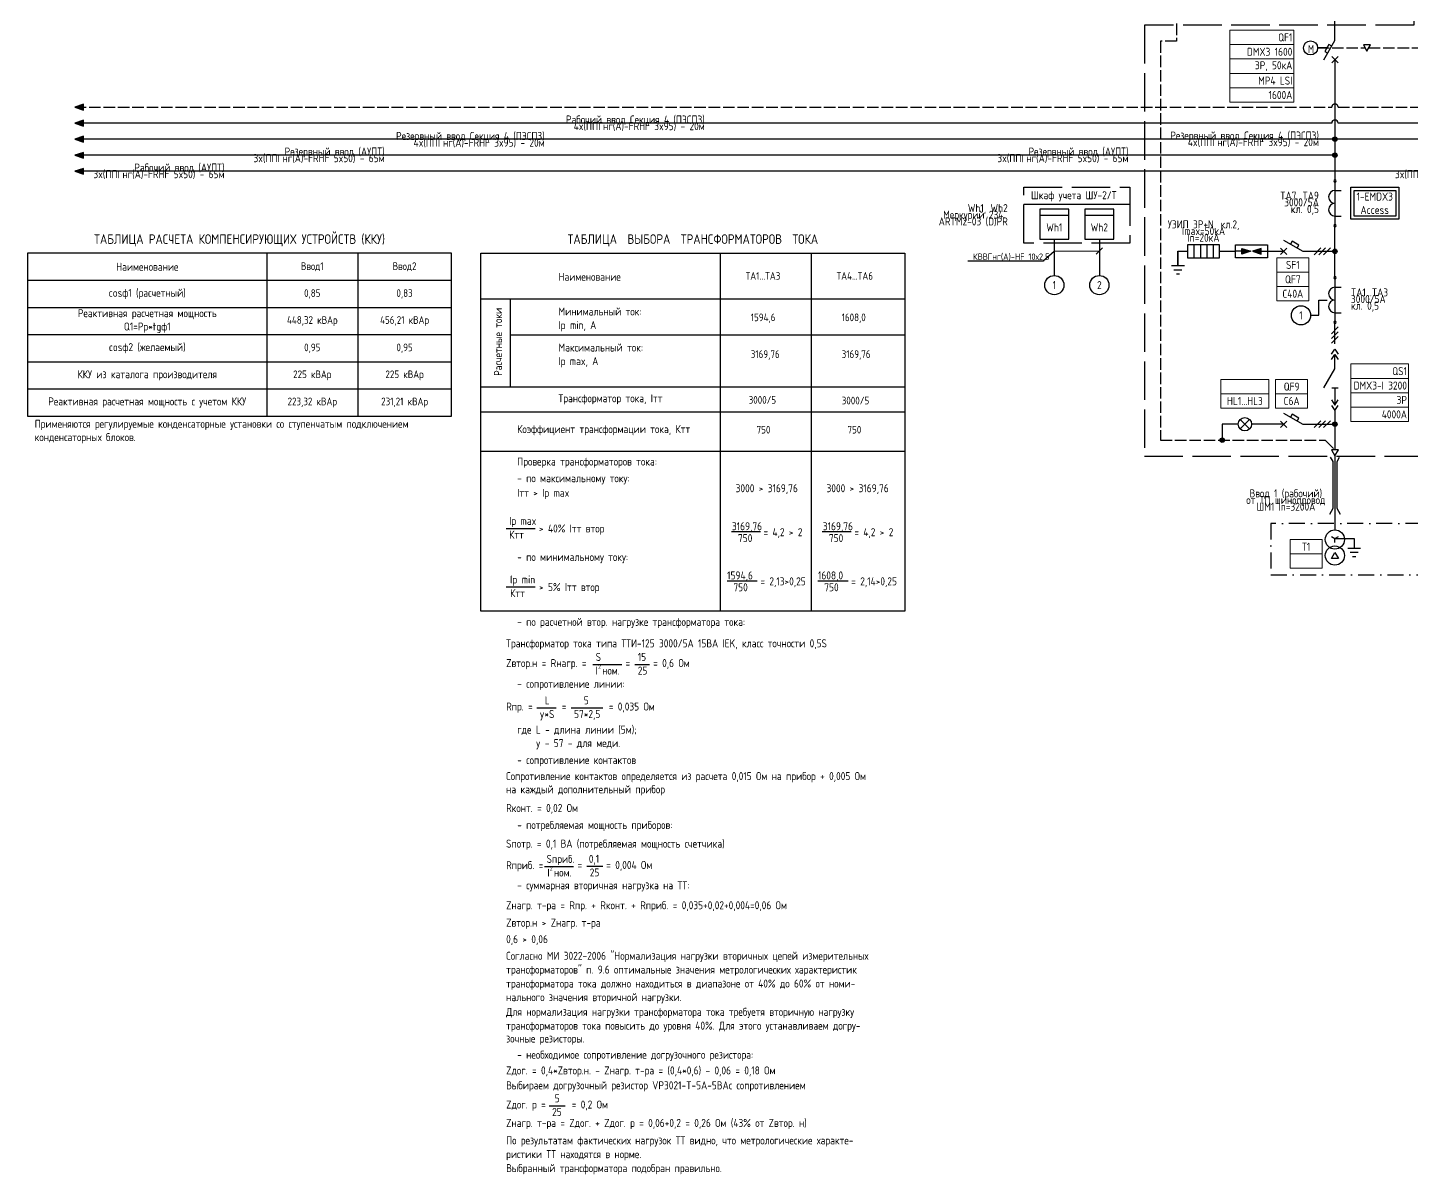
# Model space of a CAD drawing. Header units: millimetres. Extents: x -1221 to 2392, y 143 to 1021.
# Drawn here: x 583.5 to 1015.6, y 143.5 to 501.6 of the extents above; entities that cross this region are included whole.
import ezdxf
from ezdxf import colors
from ezdxf.entities.mleader import LeaderData, LeaderLine
from ezdxf.enums import TextEntityAlignment as Align
from ezdxf.math import Vec2, Vec3

# ---------------------------------------------------------------- set-up
doc = ezdxf.new("R2010")
doc.units = ezdxf.units.MM
doc.header["$MEASUREMENT"] = 0
doc.linetypes.add('ACAD_ISO02W100', pattern=[15, 12, -3])
doc.linetypes.add('Штрихпунктирная 5 х 2 мм', pattern=[9, 5, -2, 0, -2])
doc.layers.get('Defpoints').update_dxf_attribs({"color": 6})
for name, color, linetype, lineweight in [('_txt', 7, 'Continuous', 40), ('EL_Схема', 7, 'Continuous', 15), ('Однолинейка', 7, 'Continuous', 20)]:
    doc.layers.add(name, color=color, linetype=linetype, lineweight=lineweight)
for name, color, linetype in [('ACM 0.05mm', 1, 'Continuous'), ('ACM 0.35mm', 5, 'Continuous'), ('ACM Text', 7, 'Continuous'), ('EM_Противопожарные устройства', 1, 'Continuous'), ('EM_Схема N', 4, 'Continuous'), ('EM_Щиты противопожарных систем', 1, 'Continuous')]:
    doc.layers.add(name, color=color, linetype=linetype)
doc.styles.add('EOM', font='isocpeur.ttf', dxfattribs={"width": 0.85})
doc.styles.add('IKEA_TEXT_STYLE_1', font='simplex.shx', dxfattribs={"width": 0.65})
doc.styles.add('Надписи', font='isocpeur.ttf', dxfattribs={"width": 0.85})

# ---------------------------------------------------------------- blocks, each defined once
blk = doc.blocks.new('*U6')
for p, q in [((0, 7), (0, -7)), ((0, 4), (2, 4)), ((0, -4), (2, -4))]:
    blk.add_line(p, q)
for centre, radius, start, end in [((0, 7), 0.363, 0, 180), ((0, 7), 0.363, 180, 0), ((0, 2), 2, 90, 270), ((0, -2), 2, 90, 270), ((0, -7), 0.363, 0, 180), ((0, -7), 0.363, 180, 0)]:
    blk.add_arc(centre, radius, start, end)
blk = doc.blocks.new('*T16')
at = {"layer": 'Defpoints', "color": 8, "linetype": 'ByBlock', "lineweight": 0, "transparency": 16777216}
for p, q in [((0, 0), (10, 0)), ((0, 0), (0, -13.5)), ((10, 0), (10, -13.5)), ((0, -4.5), (10, -4.5)), ((0, -9), (10, -9)), ((0, -13.5), (10, -13.5))]:
    blk.add_line(p, q, dxfattribs=at)
at = {"layer": 'ACM Text', "transparency": 16777216, "char_height": 2.5, "width": 9, "attachment_point": 5, "style": 'Надписи'}
for s, insert in [('SF1', (5, -2.25)), ('QF7', (5, -6.75)), ('C40A', (5, -11.25))]:
    blk.add_mtext(s, dxfattribs=dict(at, insert=insert))
blk = doc.blocks.new('*U30')
for p, q in [((0, -18.8), (0, 0)), ((-3.48, -24.81), (0, -18.8)), ((-1.87, -20.03), (-3.12, -22.2)), ((-1, -20.53), (-1.87, -20.03)), ((-3.12, -22.2), (-2.25, -22.7)), ((1, -23.8), (-1, -25.8)), ((-1, -23.8), (1, -25.8)), ((0, -24.8), (0, -41.67))]:
    blk.add_line(p, q)
for points in [[(-1.06, -5.81), (1.06, -3.69)], [(-1.06, -7.31), (1.06, -5.19)], [(-1.06, -8.81), (1.06, -6.69)], [(-2.49, -21.11), (-5.4, -21.11)]]:
    blk.add_lwpolyline(points)
blk.add_circle((-7.6, -21.11), 2.2)
at = {"layer": 'ACM Text', "insert": (-7.45, -21.46), "char_height": 2.5, "width": 4.8016, "attachment_point": 5, "style": 'IKEA_TEXT_STYLE_1'}
blk.add_mtext('М', dxfattribs=at)
blk = doc.blocks.new('*T31')
at = {"layer": 'Defpoints', "color": 8, "linetype": 'ByBlock', "lineweight": 0, "transparency": 16777216}
for p, q in [((0, 0), (20, 0)), ((0, 0), (0, -22.5)), ((20, 0), (20, -22.5)), ((0, -4.5), (20, -4.5)), ((0, -9), (20, -9)), ((0, -13.5), (20, -13.5)), ((0, -18), (20, -18)), ((0, -22.5), (20, -22.5))]:
    blk.add_line(p, q, dxfattribs=at)
at = {"layer": 'ACM Text', "transparency": 16777216, "char_height": 2.5, "width": 19, "attachment_point": 6, "style": 'Надписи'}
for s, insert in [('QF1', (19.5, -2.25)), ('DMX3 1600', (19.5, -6.75)), ('3Р, 50кА', (19.5, -11.25)), ('MP4 LSI', (19.5, -15.75)), ('1600А', (19.5, -20.25))]:
    blk.add_mtext(s, dxfattribs=dict(at, insert=insert))
blk = doc.blocks.new('Точка присоединения')
h = blk.add_hatch(color=256)
h.dxf.hatch_style = 1
edge = h.paths.add_edge_path()
edge.add_arc((0, 0), 0.7, 0, 360)
blk.add_circle((0, 0), 0.7)
blk = doc.blocks.new('*U9')
h = blk.add_hatch(color=256)
h.dxf.hatch_style = 1
h.paths.add_polyline_path([(0, 7.24), (-0.91, 10.02), (0, 10.02)])
h.paths.add_polyline_path([(0, 7.24), (0, 10.02), (0.91, 10.02)])
h = blk.add_hatch(color=256)
h.dxf.hatch_style = 1
h.paths.add_polyline_path([(0, 6.76), (-0.91, 3.98), (0, 3.98)])
h.paths.add_polyline_path([(0, 6.76), (0, 3.98), (0.91, 3.98)])
for p, q in [((0, 14), (0, 12)), ((-2, 2), (-2, 12)), ((-2, 12), (2, 12)), ((2, 12), (2, 2)), ((2, 2), (-2, 2)), ((0, 2), (0, 0))]:
    blk.add_line(p, q)
for points in [[(0, 7.24), (-0.91, 10.02), (0.91, 10.02), (0, 7.24)], [(0, 10.02), (0, 12)], [(0, 6.76), (-0.91, 3.98), (0.91, 3.98), (0, 6.76)], [(0, 3.98), (0, 2)]]:
    blk.add_lwpolyline(points)
blk = doc.blocks.new('_Oblique')
at = {"color": 0, "linetype": 'ByBlock', "lineweight": -2}
blk.add_line((-0.5, -0.5), (0.5, 0.5), dxfattribs=at)
blk = doc.blocks.new('*T36')
at = {"layer": 'Defpoints', "color": 8, "linetype": 'ByBlock', "lineweight": 0, "transparency": 16777216}
for p, q in [((0, 0), (18, 0)), ((0, 0), (0, -18)), ((18, 0), (18, -18)), ((0, -4.5), (18, -4.5)), ((0, -9), (18, -9)), ((0, -13.5), (18, -13.5)), ((0, -18), (18, -18))]:
    blk.add_line(p, q, dxfattribs=at)
at = {"layer": 'ACM Text', "transparency": 16777216, "char_height": 2.5, "width": 17, "attachment_point": 6, "style": 'Надписи'}
for s, insert in [('QS1', (17.5, -2.25)), ('DMX3-I 3200', (17.5, -6.75)), ('3Р', (17.5, -11.25)), ('4000A', (17.5, -15.75))]:
    blk.add_mtext(s, dxfattribs=dict(at, insert=insert))
blk = doc.blocks.new('*T37')
at = {"layer": 'Defpoints', "color": 8, "linetype": 'ByBlock', "lineweight": 0, "transparency": 16777216}
for p, q in [((0, 0), (10, 0)), ((0, 0), (0, -9)), ((10, 0), (10, -9)), ((0, -4.5), (10, -4.5)), ((0, -9), (10, -9))]:
    blk.add_line(p, q, dxfattribs=at)
at = {"layer": 'ACM Text', "transparency": 16777216, "char_height": 2.5, "width": 9, "attachment_point": 5, "style": 'Надписи'}
for s, insert in [('QF9', (5, -2.25)), ('C6A', (5, -6.75))]:
    blk.add_mtext(s, dxfattribs=dict(at, insert=insert))
blk = doc.blocks.new('*T41')
at = {"layer": 'Defpoints', "color": 8, "linetype": 'ByBlock', "lineweight": 0, "transparency": 16777216}
for p, q in [((0, 0), (15, 0)), ((0, 0), (0, -9)), ((15, 0), (15, -9)), ((0, -4.5), (15, -4.5)), ((0, -9), (15, -9))]:
    blk.add_line(p, q, dxfattribs=at)
at = {"layer": 'ACM Text', "transparency": 16777216, "insert": (7.5, -6.75), "char_height": 2.5, "width": 14, "attachment_point": 5, "style": 'Надписи'}
blk.add_mtext('HL1...HL3', dxfattribs=at)
blk = doc.blocks.new('*T116')
at = {"layer": 'Defpoints', "color": 8, "linetype": 'ByBlock', "lineweight": 0, "transparency": 16777216}
for p, q in [((0, 0), (10, 0)), ((0, 0), (0, -9)), ((10, 0), (10, -9)), ((0, -4.5), (10, -4.5)), ((0, -9), (10, -9))]:
    blk.add_line(p, q, dxfattribs=at)
at = {"layer": 'ACM Text', "transparency": 16777216, "insert": (5, -2.25), "char_height": 2.5, "width": 9, "attachment_point": 5, "style": 'Надписи'}
blk.add_mtext('Т1', dxfattribs=at)

msp = doc.modelspace()

# ---------------------------------------------------------------- hatches: boundary and pattern name
at = {"layer": 'EM_Щиты противопожарных систем'}
h = msp.add_hatch(color=256, dxfattribs=at)
h.dxf.hatch_style = 1
h.paths.add_polyline_path([(598.17, 476.72), (600.95, 475.82), (600.95, 477.63)])
h = msp.add_hatch(color=256, dxfattribs=at)
h.dxf.hatch_style = 1
h.paths.add_polyline_path([(598.17, 471.72), (600.95, 470.82), (600.95, 472.63)])
h = msp.add_hatch(color=256, dxfattribs=at)
h.dxf.hatch_style = 1
h.paths.add_polyline_path([(598.17, 466.72), (600.95, 465.82), (600.95, 467.63)])
h = msp.add_hatch(color=256, dxfattribs=at)
h.dxf.hatch_style = 1
h.paths.add_polyline_path([(598.17, 461.72), (600.95, 460.82), (600.95, 462.63)])
h = msp.add_hatch(color=256, dxfattribs=at)
h.dxf.hatch_style = 1
h.paths.add_polyline_path([(598.17, 456.72), (600.95, 455.82), (600.95, 457.63)])

# ---------------------------------------------------------------- linework, layer by layer
for p, q in [((974.75, 430.72), (976.75, 432.72)), ((974.75, 432.72), (976.75, 430.72)), ((975.76, 435.2), (981.78, 431.72)), ((978.38, 434.84), (977.88, 433.97)), ((980.54, 433.59), (978.38, 434.84)), ((980.04, 432.72), (980.54, 433.59)), ((942.75, 431.72), (942.75, 427.28)), ((981.78, 431.72), (991.78, 431.72)), ((991.78, 402.81), (991.78, 409.51)), ((991.78, 395.06), (991.78, 399.46)), ((988.3, 389.05), (991.78, 395.06)), ((991.78, 389.06), (991.78, 383.72)), ((975.76, 381.2), (981.78, 377.72)), ((978.38, 380.84), (977.88, 379.97)), ((980.54, 379.59), (978.38, 380.84)), ((991.78, 382.05), (991.78, 369.72)), ((974.75, 376.72), (976.75, 378.72)), ((974.75, 378.72), (976.75, 376.72)), ((980.04, 378.72), (980.54, 379.59)), ((981.78, 377.72), (991.78, 377.72))]:
    msp.add_line(p, q)
for points in [[(991.78, 474.67), (991.78, 453.72)], [(991.78, 423.51), (991.78, 439.72)], [(904.14, 435.49), (904.14, 424.17)], [(918.21, 435.49), (918.21, 424.17)], [(947.75, 433.72), (947.75, 429.72)], [(949.75, 433.72), (949.75, 429.72)], [(951.75, 433.72), (951.75, 429.72)], [(953.75, 433.72), (953.75, 429.72)], [(987.38, 432.78), (985.26, 430.66)], [(988.88, 432.78), (986.76, 430.66)], [(990.38, 432.78), (988.26, 430.66)], [(942.75, 427.28), (942.75, 431.72), (945.75, 431.72)], [(955.75, 431.72), (958.75, 431.72)], [(972.75, 431.72), (975.75, 431.72)], [(940.75, 427.28), (944.75, 427.28)], [(941.5, 425.98), (944, 425.98)], [(942.25, 424.68), (943.25, 424.68)], [(990.71, 405.99), (992.84, 408.11)], [(990.71, 404.49), (992.84, 406.61)], [(990.71, 402.99), (992.84, 405.11)], [(990.75, 399.57), (991.78, 401.14), (992.81, 399.57)], [(990.75, 397.89), (991.78, 399.46), (992.81, 397.89)], [(990.78, 389.06), (992.78, 389.06)], [(990.75, 385.29), (991.78, 383.72), (992.81, 385.29)], [(990.75, 383.62), (991.78, 382.05), (992.81, 383.62)], [(961.59, 377.72), (956.59, 377.72), (956.59, 372.72)], [(975.75, 377.72), (965.75, 377.72)], [(987.38, 378.78), (985.26, 376.66)], [(988.88, 378.78), (986.76, 376.66)], [(990.38, 378.78), (988.26, 376.66)], [(990.3, 367.42), (991.08, 366.09), (991.08, 351.36), (990.04, 349.56)], [(990.68, 369.72), (991.78, 367.82), (992.87, 369.72), (990.68, 369.72)], [(991.78, 367.82), (991.78, 344.72)], [(993.52, 349.56), (992.48, 351.36), (992.48, 366.09), (993.25, 367.42)], [(990.68, 342.68), (991.78, 342.04), (992.87, 342.68)], [(991.78, 340.77), (991.78, 342.04)], [(991.78, 342.04), (997.78, 342.04), (997.78, 339.04)], [(990.68, 335.77), (991.78, 337.68), (992.87, 335.77), (990.68, 335.77)], [(995.78, 339.04), (999.78, 339.04)], [(996.53, 337.74), (999.03, 337.74)], [(997.28, 336.44), (998.27, 336.44)]]:
    msp.add_lwpolyline(points)
msp.add_lwpolyline([(945.75, 429.72), (955.75, 429.72), (955.75, 433.72), (945.75, 433.72)], close=True)
for centre in [(904.14, 421.17), (918.21, 421.17), (981.18, 411.73), (991.78, 341.72), (991.78, 336.72)]:
    msp.add_circle(centre, 3)
at = {"color": 7, "lineweight": -2}
msp.add_circle((963.67, 377.72), 2.08, dxfattribs=at)
at = {"layer": 'ACM 0.05mm', "color": 7, "linetype": 'Штрихпунктирная 5 х 2 мм'}
msp.add_lwpolyline([(971.78, 330.72), (1082.49, 330.72), (1082.49, 346.72), (971.78, 346.72)], close=True, dxfattribs=at)
at = {"layer": 'ACM 0.35mm', "linetype": 'ACAD_ISO02W100'}
msp.add_lwpolyline([(932.31, 502.34), (932.31, 367.72), (1131.51, 367.72), (1131.51, 502.34), (1131.51, 502.34), (1062.99, 502.34), (1062.99, 587.48), (1016.41, 587.48), (1016.41, 502.34), (932.31, 502.34)], dxfattribs=at)
msp.add_lwpolyline([(894.59, 451.72), (927.75, 451.72), (927.75, 434.29), (894.59, 434.29)], close=True, dxfattribs=at)
at = {"layer": 'ACM 0.35mm'}
msp.add_lwpolyline([(894.59, 446.44), (927.75, 446.44), (927.75, 446.44)], dxfattribs=at)
at = {"layer": 'ACM Text', "ltscale": 5}
for p, q in [((732.96, 345.2), (742.04, 345.2)), ((803.27, 344.2), (812.33, 344.2)), ((831.66, 344.2), (840.71, 344.2)), ((801.91, 328.85), (811.36, 328.85)), ((830.3, 328.85), (839.74, 328.85)), ((732.92, 326.91), (742.04, 326.91)), ((759.98, 302.73), (769.06, 302.73)), ((773.14, 302.73), (777.67, 302.73)), ((742.51, 289.17), (748.56, 289.17)), ((753.23, 289.17), (763.13, 289.17)), ((744.9, 239.65), (753.98, 239.65)), ((758.13, 239.68), (763.08, 239.68)), ((746.38, 164.9), (751.33, 164.9))]:
    msp.add_line(p, q, dxfattribs=at)
at = {"layer": 'ACM Text'}
for points in [[(583.48, 380.27), (715.84, 380.27), (715.84, 431.14), (583.48, 431.14)], [(857.43, 431.14), (857.43, 319.31), (725.07, 319.31), (725.07, 431.14)]]:
    msp.add_lwpolyline(points, close=True, dxfattribs=at)
for points in [[(658.18, 431.14), (658.18, 380.27)], [(686.57, 431.14), (686.57, 380.27)], [(799.77, 431.14), (799.77, 319.31)], [(828.15, 431.14), (828.15, 319.31)], [(583.48, 422.66), (715.84, 422.66)], [(725.07, 416.91), (857.43, 416.91)], [(734.3, 389.37), (734.3, 416.93)], [(984.18, 411.73), (986.79, 411.73), (986.79, 416.51), (989.39, 416.51)], [(583.48, 414.18), (715.84, 414.18)], [(583.48, 405.71), (715.84, 405.71)], [(734.3, 405.67), (857.43, 405.67)], [(583.48, 397.23), (715.84, 397.23)], [(725.07, 389.37), (857.43, 389.37)], [(583.48, 388.75), (715.84, 388.75)], [(725.07, 381.57), (857.43, 381.57)], [(725.07, 369.29), (857.43, 369.29)]]:
    msp.add_lwpolyline(points, dxfattribs=at)
at = {"layer": 'EL_Схема', "color": 7, "lineweight": 9}
for p, q in [((962.2, 379.19), (965.14, 376.25)), ((962.2, 376.25), (965.14, 379.19))]:
    msp.add_line(p, q, dxfattribs=at)
at = {"layer": 'EL_Схема', "color": 7, "lineweight": 30}
for points in [[(908.69, 444.93), (899.59, 444.93), (899.59, 435.49), (908.69, 435.49)], [(922.75, 444.93), (913.66, 444.93), (913.66, 435.49), (922.75, 435.49)]]:
    msp.add_lwpolyline(points, close=True, dxfattribs=at)
for points in [[(908.69, 442.89), (899.59, 442.89)], [(922.75, 442.89), (913.66, 442.89)]]:
    msp.add_lwpolyline(points, dxfattribs=at)
at = {"layer": 'EM_Противопожарные устройства', "linetype": 'ACAD_ISO02W100', "ltscale": 0.3}
msp.add_lwpolyline([(598.17, 476.72), (990.78, 476.72, -1), (992.78, 476.72), (1034.94, 476.72), (1034.94, 492.72), (1034.94, 492.72), (1034.94, 492.72)], format="xyb", dxfattribs=at)
for points in [[(986.37, 495.22), (1001.23, 495.22)], [(1002.32, 495.22), (1032.44, 495.22)]]:
    msp.add_lwpolyline(points, dxfattribs=at)
at = {"layer": 'EM_Противопожарные устройства'}
for points in [[(1000.68, 496.18), (1001.78, 494.27), (1002.87, 496.18), (1000.68, 496.18)], [(990.78, 471.72), (598.17, 471.72)], [(1072.49, 471.72), (992.78, 471.72)], [(991.78, 466.72), (598.17, 466.72)], [(991.78, 461.72), (598.17, 461.72)], [(1072.49, 461.72), (1072.49, 461.72), (1067.49, 456.72), (598.17, 456.72)]]:
    msp.add_lwpolyline(points, dxfattribs=at)
msp.add_lwpolyline([(1897.04, 474.67), (1897.04, 466.72), (1073.49, 466.72, 1), (1071.49, 466.72), (991.78, 466.72), (991.78, 466.72)], format="xyb", dxfattribs=at)
for points in [[(996.78, 451.72), (1011.78, 451.72), (1011.78, 441.72), (996.78, 441.72)], [(997.78, 450.72), (1010.78, 450.72), (1010.78, 442.72), (997.78, 442.72)]]:
    msp.add_lwpolyline(points, close=True, dxfattribs=at)
msp.add_arc((991.78, 471.72), 1, 0, 180, dxfattribs=at)
at = {"layer": 'EM_Схема N', "linetype": 'ACAD_ISO02W100', "ltscale": 0.3}
msp.add_lwpolyline([(942.31, 511.84), (942.31, 497.34), (937.31, 497.34), (937.31, 372.72), (988.78, 372.72), (991.78, 369.72)], dxfattribs=at)
at = {"layer": 'EM_Щиты противопожарных систем'}
for points in [[(598.17, 476.72), (600.95, 475.82), (600.95, 477.63), (598.17, 476.72)], [(598.17, 471.72), (600.95, 470.82), (600.95, 472.63), (598.17, 471.72)], [(598.17, 466.72), (600.95, 465.82), (600.95, 467.63), (598.17, 466.72)], [(598.17, 461.72), (600.95, 460.82), (600.95, 462.63), (598.17, 461.72)], [(598.17, 456.72), (600.95, 455.82), (600.95, 457.63), (598.17, 456.72)]]:
    msp.add_lwpolyline(points, dxfattribs=at)

# ---------------------------------------------------------------- block references
for name, p in [('*U30', (991.78, 516.34)), ('*T31', (958.98, 500.78)), ('Точка присоединения', (991.78, 466.72)), ('Точка присоединения', (991.78, 461.72)), ('*U6', (991.78, 446.72)), ('Точка присоединения', (991.78, 431.72)), ('*T16', (973.63, 429.72)), ('*U6', (991.78, 416.51)), ('*T36', (996.78, 396.55)), ('*T41', (956.17, 391.72)), ('*T37', (973.26, 391.72)), ('Точка присоединения', (991.78, 377.72)), ('Точка присоединения', (956.59, 372.72)), ('*T116', (977.78, 341.72))]:
    msp.add_blockref(name, p)
at = {"rotation": 90}
msp.add_blockref('*U9', (972.75, 431.72), dxfattribs=at)

# ---------------------------------------------------------------- texts
at = {"insert": (976.45, 350.72), "char_height": 2.5, "width": 24.3219, "attachment_point": 8, "line_spacing_factor": 0.5, "style": 'Надписи'}
msp.add_mtext('Ввод 1 (рабочий)\\Pот ТП шинопровод {\\H2.80417x; }\\PШМ1 In=3200А{\\H3.26806x; }', dxfattribs=at)
at = {"layer": '_txt', "color": 7, "ltscale": 100, "char_height": 2.5, "style": 'Надписи'}
for s, insert, width, attachment_point in [('Шкаф учета ШУ-2/Т', (896.84, 450.5), 42.4707, 1), ('Wh1', (904.14, 439.19), 9.0928, 5), ('Wh2', (918.21, 439.19), 9.0928, 5), ('1', (904.14, 421.17), 6.093, 5), ('2', (918.21, 421.17), 6.093, 5), ('1', (981.18, 411.73), 6.093, 5)]:
    msp.add_mtext(s, dxfattribs=dict(at, insert=insert, width=width, attachment_point=attachment_point))
at = {"layer": 'ACM Text', "ltscale": 5, "style": 'EOM', "width": 0.85}
for s, p in [('ТАБЛИЦА РАСЧЕТА КОМПЕНСИРУЮЩИХ УСТРОЙСТВ (ККУ)', (649.66, 433.14)), ('ТАБЛИЦА  ВЫБОРА  ТРАНСФОРМАТОРОВ  ТОКА', (791.25, 433.14))]:
    msp.add_text(s, height=3, dxfattribs=at).set_placement(p, align=Align.BOTTOM_CENTER)
for s, height, p in [('Наименование', 2.5, (749.26, 422.51)), ('ТA1...ТA3', 2.4, (807.73, 422.84)), ('ТA4...ТA6', 2.4, (836.12, 422.84)), ('Минимальный ток:', 2.5, (749.26, 411.67)), ('1594,6', 2.4, (809.33, 409.9)), ('1608,0', 2.4, (837.71, 409.9)), ('Ip min, А', 2.5, (749.26, 407.43)), ('Максимальный ток:', 2.5, (749.26, 400.42)), ('Iр max, А ', 2.5, (749.26, 396.18)), ('3169,76', 2.4, (809.33, 398.41)), ('3169,76', 2.4, (837.71, 398.41)), ('Трансформатор тока, Iтт', 2.5, (749.26, 384.57)), ('3000/5', 2.4, (808.67, 384.12)), ('3000/5', 2.4, (837.74, 383.91)), ('Коэффициент трансформации тока, Ктт', 2.5, (736.38, 374.96)), ('750', 2.4, (811.15, 374.82)), ('750', 2.4, (839.54, 374.82)), ('Проверка трансформаторов тока:', 2.5, (736.38, 364.81)), ('- по максимальному току:', 2.5, (736.38, 359.6)), ('3000 > 3169,76', 2.5, (804.6, 356.48)), ('3000 > 3169,76', 2.5, (832.99, 356.48)), ('Iтт > Iр max ', 2.5, (736.38, 355.05)), ('Iр max ', 2.5, (733.87, 346.28)), ('> 40%%% Iтт втор', 2.5, (743.19, 343.91)), ('3169,76', 2.5, (803.45, 344.61)), ('3169,76', 2.5, (831.83, 344.61)), ('Ктт', 2.5, (733.87, 342.01)), ('750', 2.5, (805.34, 340.9)), (' = 4,2 > 2', 2.5, (811.96, 342.76)), ('750', 2.5, (833.73, 340.9)), (' = 4,2 > 2', 2.5, (840.34, 342.76)), ('- по минимальному току:', 2.5, (736.38, 335.01)), ('Ip min', 2.5, (734.16, 327.99)), ('1594,6', 2.5, (801.94, 329.26)), (' = 2,13>0,25', 2.5, (810.99, 327.41)), ('1608,0', 2.5, (830.32, 329.26)), (' = 2,14>0,25', 2.5, (839.37, 327.41)), ('Ктт', 2.5, (734.16, 323.72)), ('> 5%%% Iтт втор', 2.5, (743.19, 325.62)), ('750', 2.5, (803.91, 325.55)), ('750', 2.5, (832.29, 325.55)), ('- по расчетной втор. нагрузке трансформатора тока:', 2.5, (736.38, 314.74)), ('Трансформатор тока типа ТТИ-125 3000/5А 15ВА IEK, класс точности 0,5S', 2.5, (732.92, 308.05)), ('Zвтор.н = Rнагр. =', 2.5, (732.92, 301.88)), ('S', 2.5, (760.89, 303.8)), ('2', 1.25, (761.65, 301.37)), ('=', 2.5, (770.2, 301.88)), ('15', 2.5, (774.04, 303.8)), ('= 0,6 Ом', 2.5, (778.85, 301.88)), ('I ном.', 2.5, (760.89, 299.53)), ('25', 2.5, (774.04, 299.53)), ('- сопротивление линии:', 2.5, (736.38, 295.4)), ('Rпр. = ', 2.5, (732.92, 288.31)), ('L', 2.5, (745, 290.24)), ('=', 2.5, (750.3, 288.31)), ('5', 2.5, (757.18, 290.24)), ('= 0,035 Ом', 2.5, (764.99, 288.31)), ('y*S', 2.5, (743.42, 285.97)), ('57*2,5', 2.5, (754.14, 285.97)), ('где L - длина линии (5м);', 2.5, (736.38, 281.1)), ('y - 57 - для меди.', 2.5, (742.21, 276.9)), ('- сопротивление контактов', 2.5, (736.38, 271.61)), ('Сопротивление контактов определяется из расчета 0,015 Ом на прибор + 0,005 Ом', 2.5, (732.92, 266.59)), ('на каждый дополнительный прибор', 2.5, (732.92, 262.46)), ('Rконт. = 0,02 Ом ', 2.5, (732.92, 256.62)), ('- потребляемая мощность приборов: ', 2.5, (736.38, 251.32)), ('Sпотр. = 0,1 ВА (потребляемая мощность счетчика) ', 2.5, (732.92, 245.49)), ('Sприб.', 2.5, (745.55, 240.72)), ('0,1', 2.5, (758.74, 240.75)), ('Rприб. = ', 2.5, (732.92, 238.76)), ('I ном.', 2.5, (745.81, 236.46)), ('2', 1.25, (746.56, 238.29)), ('=', 2.5, (755.2, 238.83)), ('25', 2.5, (759.04, 236.49)), ('= 0,004 Ом', 2.5, (764.2, 238.83)), ('- суммарная вторичная нагрузка на ТТ:', 2.5, (736.38, 232.49)), ('Zнагр. т-ра = Rпр. + Rконт. + Rприб. = 0,035+0,02+0,004=0,06 Ом', 2.5, (732.92, 226.25)), ('Zвтор.н > Zнагр. т-ра', 2.5, (732.92, 220.8)), ('0,6 > 0,06', 2.5, (732.92, 215.66)), ('Согласно МИ 3022-2006 "Нормализация нагрузки вторичных цепей измерительных', 2.5, (732.92, 210.47)), ('трансформаторов" п. 9.6 оптимальные значения метрологических характеристик', 2.5, (732.92, 206.16)), ('трансформатора тока должно находиться в диапазоне от 40%%% до 60%%% от номи-', 2.5, (732.92, 201.8)), ('нального значения вторичной нагрузки.', 2.5, (732.92, 197.55)), ('Для нормализация нагрузки трансформатора тока требуетя вторичную нагрузку', 2.5, (732.92, 192.96)), ('трансформаторов тока повысить до уровня 40%%%. Для этого устанавливаем догру-', 2.5, (732.92, 188.65)), ('зочные резисторы.', 2.5, (732.92, 184.62)), ('- необходимое сопротивление догрузочного резистора:', 2.5, (736.38, 179.58)), ('Zдог. = 0,4*Zвтор.н. - Zнагр. т-ра = (0,4*0,6) - 0,06 = 0,18 Ом', 2.5, (732.92, 174.67)), ('Выбираем догрузочный резистор VP3021-T-5A-5BAс сопротивлением', 2.5, (732.92, 170.02)), ('Zдог. р =      = 0,2 Ом', 2.5, (732.92, 164.02)), ('5', 2.5, (748.1, 165.97)), ('Zнагр. т-ра = Zдог. + Zдог. р = 0,06+0,2 = 0,26 Ом (43%%% от Zвтор. н)', 2.5, (732.92, 158.27)), ('25', 2.5, (747.29, 161.7)), ('По результатам фактических нагрузок ТТ видно, что метрологические характе-', 2.5, (732.92, 152.83)), ('ристики ТТ находятся в норме.', 2.5, (732.92, 148.52)), ('Выбранный трансформатора подобран правильно.', 2.5, (732.92, 144.16))]:
    msp.add_text(s, height=height, dxfattribs=at).set_placement(p)
msp.add_text('Расчетные токи', height=2.5, rotation=90, dxfattribs=at).set_placement((731.65, 392.81))
at = {"layer": 'ACM Text', "char_height": 2.5, "line_spacing_factor": 0.5, "style": 'Надписи'}
for s, insert, width, attachment_point in [('Рабочий ввод Секция 4 (ПЭСПЗ)\\P4x(ППГнг(А)-FRHF 3x95) - 20м{\\H2.90417x; }', (794.97, 471.72), 45, 6), ('Резервный ввод Секция 4 (ПЭСПЗ)\\P4x(ППГнг(А)-FRHF 3x95) - 20м{\\H2.90417x; }', (744.97, 466.57), 46.7975, 6), ('Резервный ввод Секция 4 (ПЭСПЗ)\\P4x(ППГнг(А)-FRHF 3x95) - 20м{\\H2.90417x; }', (986.78, 466.72), 46.7975, 6), ('Резервный ввод (АУПТ)\\P3x(ППГнг(А)-FRHF 5x50) - 65м{\\H2.90417x; }', (694.97, 461.72), 46.7975, 6), ('Резервный ввод (АУПТ)\\P3x(ППГнг(А)-FRHF 5x50) - 65м{\\H2.90417x; }', (927.31, 461.72), 46.7975, 6), ('Рабочий ввод (АУПТ)\\P3x(ППГнг(А)-FRHF 5x50) - 65м{\\H2.90417x; }', (644.97, 456.72), 45, 6), ('Рабочий ввод (АУПТ)\\P3x(ППГнг(А)-FRHF 5x50) - 65м{\\H2.90417x; }', (1051.49, 456.72), 45, 6), ('TA7...TA9\\P3000/5A{\\H2.66667x; }\\Pкл. 0,5{\\H3.22222x; }', (986.78, 446.72), 15, 6), ('Wh1, Wh2\\PМеркурий 234 {\\H2.66667x; }ARTМ2-03 (D)PR{\\H3.32222x; }', (889.59, 443.01), 24.0324, 6), ('УЗИП 3P+N, кл.2,\\PImax=50кA{\\H2.66667x; }\\PIn=20кА{\\H3.22222x; }', (950.75, 434.72), 24.3219, 8), ('TA1...TA3\\P3000/5A{\\H2.66667x; }\\Pкл. 0,5{\\H3.22222x; }', (996.78, 416.51), 15, 4)]:
    msp.add_mtext(s, dxfattribs=dict(at, insert=insert, width=width, attachment_point=attachment_point))
at = {"layer": 'ACM Text', "char_height": 2.5}
for s, insert, width, attachment_point, style in [('\\A1;1-EMDX3\\PAccess', (1004.21, 446.72), 15.1383, 5, 'Надписи'), ('Наименование', (620.83, 426.9), 74.6977, 5, 'EOM'), ('cosф1 (расчетный)', (620.83, 418.42), 74.6977, 5, 'EOM'), ('Реактивная расчетная мощность\\PQ1=Рр*tgф1', (620.83, 409.94), 74.6977, 5, 'EOM'), ('cosф2 (желаемый)', (620.83, 401.47), 74.6977, 5, 'EOM'), ('ККУ из каталога производителя', (620.83, 392.99), 74.6977, 5, 'EOM'), ('Реактивная расчетная мощность с учетом ККУ', (620.83, 384.51), 74.6977, 5, 'EOM'), ('Применяются регулируемые конденсаторные установки со ступенчатым подключением конденсаторных блоков.', (585.68, 379.1), 128.5626, 1, 'EOM')]:
    msp.add_mtext(s, dxfattribs=dict(at, insert=insert, width=width, attachment_point=attachment_point, style=style))
at = {"layer": 'ACM Text', "color": 7, "char_height": 2.4, "attachment_point": 5, "style": 'EOM'}
for s, insert, width in [('Ввод1', (672.37, 426.9), 28.3838), ('Ввод2', (701.2, 426.9), 29.277), ('0,85', (672.37, 418.39), 28.3838), ('0,83', (701.2, 418.39), 29.277), ('448,32 кВАр', (672.37, 409.94), 28.3838), ('456,21 кВАр', (701.2, 409.94), 29.277), ('0,95', (672.37, 401.44), 28.3838), ('0,95', (701.2, 401.44), 29.277), ('225 кВАр', (672.37, 392.99), 28.3838), ('225 кВАр', (701.2, 392.99), 29.277), ('223,32 кВАр', (672.37, 384.51), 28.3838), ('231,21 кВАр', (701.2, 384.51), 29.277)]:
    msp.add_mtext(s, dxfattribs=dict(at, insert=insert, width=width))

# ---------------------------------------------------------------- leaders
at = {"layer": 'Однолинейка', "color": 7}
ml = msp.add_multileader_mtext('Standard', dxfattribs=at)
ml.set_content('КВВГнг(A)-HF 10х2,5', color=7, style='Надписи')
ml.set_leader_properties(color=7, linetype='Continuous', lineweight=25)
ml.set_arrow_properties(name='OBLIQUE')
ml.build(insert=Vec2(0, 0))
ml.multileader.update_dxf_attribs({"text_left_attachment_type": 6, "text_right_attachment_type": 6, "dogleg_length": 50, "arrow_head_size": 2})
ctx = ml.context
ctx.base_point, ctx.char_height, ctx.arrow_head_size, ctx.landing_gap_size, ctx.plane_origin = Vec3(878.54, 428.65), 2, 2, 0.2, Vec3(866.74, 407.36)
ctx.left_attachment, ctx.right_attachment = 6, 6
notes = []
notes.append((ctx, [(1, (1, 1, 0), (900.61, 428.65), (-1, 0), 0.5, [(0, [(918.21, 431.81), (904.14, 431.66)], 0, [])])]))
ctx.mtext.insert, ctx.mtext.flow_direction = Vec3(878.74, 431.05), 5
for ctx, leaders in notes:
    for number, flags, end, landing, length, lines in leaders:
        leader = LeaderData()
        leader.index, (leader.has_last_leader_line, leader.has_dogleg_vector, leader.attachment_direction) = number, flags
        leader.last_leader_point, leader.dogleg_vector, leader.dogleg_length = Vec3(end), Vec3(landing), length
        for number, points, colour, breaks in lines:
            line = LeaderLine()
            line.index, line.vertices, line.color, line.breaks = number, Vec3.list(points), colors.encode_raw_color(colour), breaks
            leader.lines.append(line)
        ctx.leaders.append(leader)

doc.saveas('drawing.dxf')
